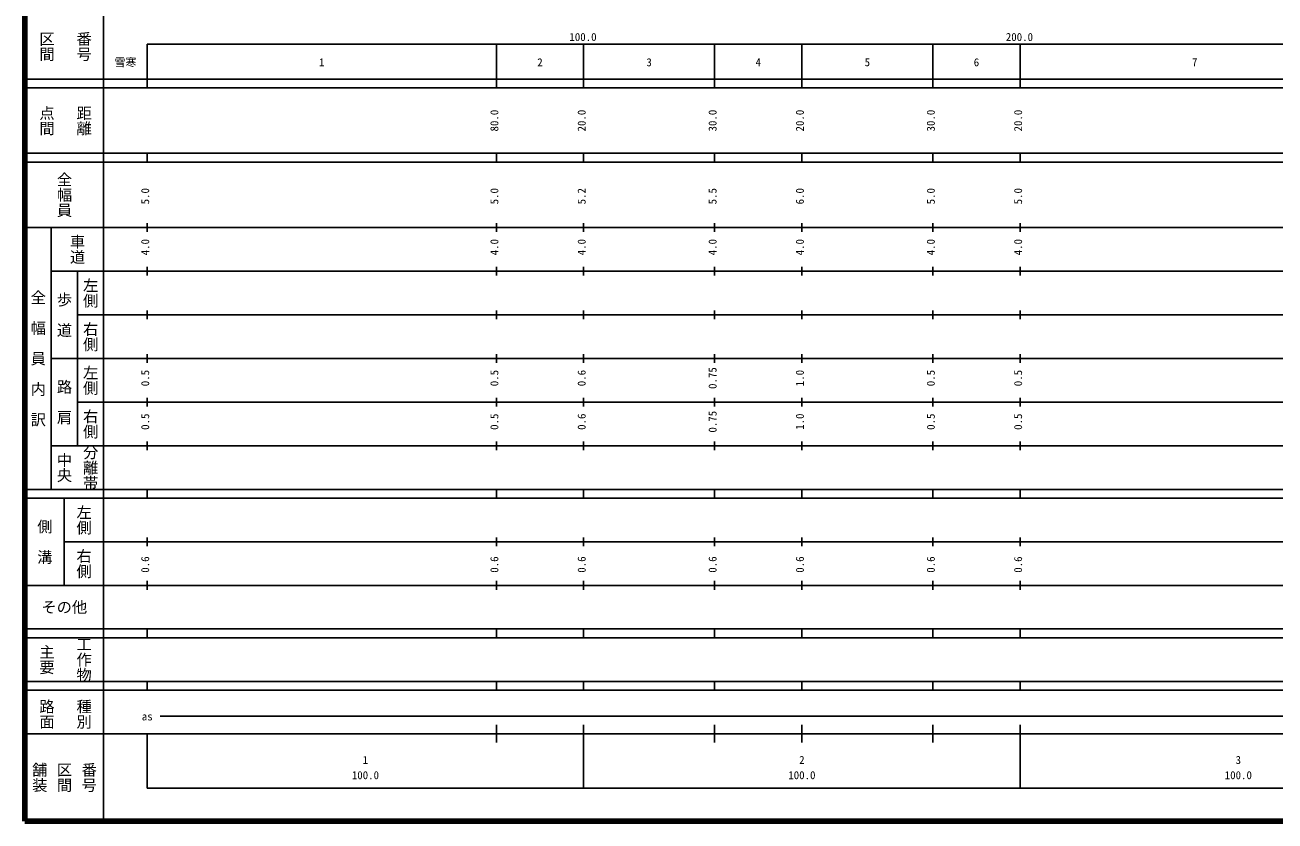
# Model space of a CAD drawing. Units: millimetres on the paper, enlarged 1000 times. Extents: x 40000 to 680000, y 20000 to 380000.
# Drawn here: x 40000 to 326402, y 20000 to 202409 of the extents above; entities that cross this region are included whole.
import ezdxf
from ezdxf.enums import TextEntityAlignment as Align

# ---------------------------------------------------------------- set-up
doc = ezdxf.new("R2010")
doc.units = ezdxf.units.MM
doc.header["$LTSCALE"] = 1000
doc.layers.add('M-TTL', color=2, linetype='Continuous', lineweight=140)
doc.layers.add('M-TTL-BAND', color=7, linetype='Continuous', lineweight=25)
doc.styles.add('@ＭＳ ゴシック', font='')
doc.styles.add('ＭＳ ゴシック', font='')
doc.styles.get('@ＭＳ ゴシック').set_extended_font_data('@MS Gothic')
doc.styles.get('ＭＳ ゴシック').set_extended_font_data('MS Gothic')

msp = doc.modelspace()

# ---------------------------------------------------------------- linework, layer by layer
at = {"layer": 'M-TTL'}
for p, q in [((40000, 380000), (40000, 20000)), ((40000, 380000), (40000, 20000)), ((40000, 20000), (680000, 20000)), ((40000, 20000), (680000, 20000))]:
    msp.add_line(p, q, dxfattribs=at)
at = {"layer": 'M-TTL-BAND'}
for p, q in [((58000, 370000), (58000, 20000)), ((58000, 370000), (58000, 20000)), ((68000, 198000), (579000, 198000)), ((68000, 198000), (68000, 188000)), ((68000, 198000), (579000, 198000)), ((68000, 198000), (68000, 188000)), ((148000, 188000), (148000, 198000)), ((168000, 188000), (168000, 198000)), ((198000, 188000), (198000, 198000)), ((218000, 188000), (218000, 198000)), ((248000, 188000), (248000, 198000)), ((268000, 188000), (268000, 198000)), ((40000, 190000), (579000, 190000)), ((40000, 190000), (579000, 190000)), ((40000, 188000), (579000, 188000)), ((40000, 188000), (579000, 188000)), ((40000, 173000), (579000, 173000)), ((40000, 173000), (579000, 173000)), ((68000, 171000), (68000, 173000)), ((68000, 171000), (68000, 173000)), ((148000, 171000), (148000, 173000)), ((168000, 171000), (168000, 173000)), ((198000, 171000), (198000, 173000)), ((218000, 171000), (218000, 173000)), ((248000, 171000), (248000, 173000)), ((268000, 171000), (268000, 173000)), ((40000, 171000), (579000, 171000)), ((40000, 171000), (579000, 171000)), ((40000, 156000), (579000, 156000)), ((40000, 156000), (579000, 156000)), ((46000, 96000), (46000, 156000)), ((46000, 96000), (46000, 156000)), ((68000, 155000), (68000, 157000)), ((68000, 155000), (68000, 157000)), ((148000, 155000), (148000, 157000)), ((168000, 155000), (168000, 157000)), ((198000, 155000), (198000, 157000)), ((218000, 155000), (218000, 157000)), ((248000, 155000), (248000, 157000)), ((268000, 155000), (268000, 157000)), ((68000, 145000), (68000, 147000)), ((68000, 145000), (68000, 147000)), ((148000, 145000), (148000, 147000)), ((168000, 145000), (168000, 147000)), ((198000, 145000), (198000, 147000)), ((218000, 145000), (218000, 147000)), ((248000, 145000), (248000, 147000)), ((268000, 145000), (268000, 147000)), ((46000, 146000), (579000, 146000)), ((46000, 146000), (579000, 146000)), ((52000, 146000), (52000, 106000)), ((52000, 146000), (52000, 106000)), ((52000, 136000), (579000, 136000)), ((52000, 136000), (579000, 136000)), ((68000, 135000), (68000, 137000)), ((68000, 135000), (68000, 137000)), ((148000, 135000), (148000, 137000)), ((168000, 135000), (168000, 137000)), ((198000, 135000), (198000, 137000)), ((218000, 135000), (218000, 137000)), ((248000, 135000), (248000, 137000)), ((268000, 135000), (268000, 137000)), ((68000, 125000), (68000, 127000)), ((68000, 125000), (68000, 127000)), ((148000, 125000), (148000, 127000)), ((168000, 125000), (168000, 127000)), ((198000, 125000), (198000, 127000)), ((218000, 125000), (218000, 127000)), ((248000, 125000), (248000, 127000)), ((268000, 125000), (268000, 127000)), ((46000, 126000), (579000, 126000)), ((46000, 126000), (579000, 126000)), ((52000, 116000), (579000, 116000)), ((52000, 116000), (579000, 116000)), ((68000, 115000), (68000, 117000)), ((68000, 115000), (68000, 117000)), ((148000, 115000), (148000, 117000)), ((168000, 115000), (168000, 117000)), ((198000, 115000), (198000, 117000)), ((218000, 115000), (218000, 117000)), ((248000, 115000), (248000, 117000)), ((268000, 115000), (268000, 117000)), ((46000, 106000), (579000, 106000)), ((46000, 106000), (579000, 106000)), ((68000, 105000), (68000, 107000)), ((68000, 105000), (68000, 107000)), ((148000, 105000), (148000, 107000)), ((168000, 105000), (168000, 107000)), ((198000, 105000), (198000, 107000)), ((218000, 105000), (218000, 107000)), ((248000, 105000), (248000, 107000)), ((268000, 105000), (268000, 107000)), ((40000, 96000), (579000, 96000)), ((40000, 96000), (579000, 96000)), ((68000, 94000), (68000, 96000)), ((68000, 94000), (68000, 96000)), ((148000, 94000), (148000, 96000)), ((168000, 94000), (168000, 96000)), ((198000, 94000), (198000, 96000)), ((218000, 94000), (218000, 96000)), ((248000, 94000), (248000, 96000)), ((268000, 94000), (268000, 96000)), ((40000, 94000), (579000, 94000)), ((40000, 94000), (579000, 94000)), ((49000, 94000), (49000, 74000)), ((49000, 94000), (49000, 74000)), ((49000, 84000), (579000, 84000)), ((49000, 84000), (579000, 84000)), ((68000, 83000), (68000, 85000)), ((68000, 83000), (68000, 85000)), ((148000, 83000), (148000, 85000)), ((168000, 83000), (168000, 85000)), ((198000, 83000), (198000, 85000)), ((218000, 83000), (218000, 85000)), ((248000, 83000), (248000, 85000)), ((268000, 83000), (268000, 85000)), ((68000, 73000), (68000, 75000)), ((68000, 73000), (68000, 75000)), ((148000, 73000), (148000, 75000)), ((168000, 73000), (168000, 75000)), ((198000, 73000), (198000, 75000)), ((218000, 73000), (218000, 75000)), ((248000, 73000), (248000, 75000)), ((268000, 73000), (268000, 75000)), ((40000, 74000), (579000, 74000)), ((40000, 74000), (579000, 74000)), ((40000, 64000), (579000, 64000)), ((40000, 64000), (579000, 64000)), ((68000, 62000), (68000, 64000)), ((68000, 62000), (68000, 64000)), ((148000, 62000), (148000, 64000)), ((168000, 62000), (168000, 64000)), ((198000, 62000), (198000, 64000)), ((218000, 62000), (218000, 64000)), ((248000, 62000), (248000, 64000)), ((268000, 62000), (268000, 64000)), ((40000, 62000), (579000, 62000)), ((40000, 62000), (579000, 62000)), ((40000, 52000), (579000, 52000)), ((40000, 52000), (579000, 52000)), ((68000, 50000), (68000, 52000)), ((68000, 50000), (68000, 52000)), ((148000, 50000), (148000, 52000)), ((168000, 50000), (168000, 52000)), ((198000, 50000), (198000, 52000)), ((218000, 50000), (218000, 52000)), ((248000, 50000), (248000, 52000)), ((268000, 50000), (268000, 52000)), ((40000, 50000), (579000, 50000)), ((40000, 50000), (579000, 50000)), ((71000, 44000), (538500, 44000)), ((148000, 38000), (148000, 42000)), ((168000, 27500), (168000, 42000)), ((198000, 38000), (198000, 42000)), ((218000, 38000), (218000, 42000)), ((248000, 38000), (248000, 42000)), ((268000, 27500), (268000, 42000)), ((40000, 40000), (579000, 40000)), ((40000, 40000), (579000, 40000)), ((68000, 40000), (68000, 27500)), ((68000, 40000), (68000, 27500)), ((68000, 27500), (579000, 27500)), ((68000, 27500), (579000, 27500))]:
    msp.add_line(p, q, dxfattribs=at)

# ---------------------------------------------------------------- texts
at = {"layer": 'M-TTL-BAND', "style": '@ＭＳ ゴシック'}
for s, p in [('区間', (45000, 197500)), ('区間', (45000, 197500)), ('番号', (53500, 197500)), ('番号', (53500, 197500)), ('点間', (45000, 180500)), ('点間', (45000, 180500)), ('距離', (53500, 180500)), ('距離', (53500, 180500)), ('全幅員', (49000, 163500)), ('全幅員', (49000, 163500)), ('車道', (52000, 151000)), ('車道', (52000, 151000)), ('左側', (55000, 141000)), ('左側', (55000, 141000)), ('全\u3000幅\u3000員\u3000内\u3000訳', (43000, 126000)), ('全\u3000幅\u3000員\u3000内\u3000訳', (43000, 126000)), ('歩\u3000道', (49000, 136000)), ('歩\u3000道', (49000, 136000)), ('右側', (55000, 131000)), ('右側', (55000, 131000)), ('左側', (55000, 121000)), ('左側', (55000, 121000)), ('路\u3000肩', (49000, 116000)), ('路\u3000肩', (49000, 116000)), ('右側', (55000, 111000)), ('右側', (55000, 111000)), ('分離帯', (55000, 101000)), ('分離帯', (55000, 101000)), ('中央', (49000, 101000)), ('中央', (49000, 101000)), ('左側', (53500, 89000)), ('左側', (53500, 89000)), ('側\u3000溝', (44500, 84000)), ('側\u3000溝', (44500, 84000)), ('右側', (53500, 79000)), ('右側', (53500, 79000)), ('主要', (45000, 57000)), ('主要', (45000, 57000)), ('工作物', (53500, 57000)), ('工作物', (53500, 57000)), ('路面', (45000, 44500)), ('路面', (45000, 44500)), ('種別', (53500, 44500)), ('種別', (53500, 44500)), ('舗装', (43333, 30000)), ('舗装', (43333, 30000)), ('区間', (49000, 30000)), ('区間', (49000, 30000)), ('番号', (54667, 30000)), ('番号', (54667, 30000))]:
    msp.add_text(s, height=2566, rotation=270, dxfattribs=at).set_placement(p, align=Align.MIDDLE_CENTER)
at = {"layer": 'M-TTL-BAND', "style": 'ＭＳ ゴシック'}
for s, p in [('100.0', (167844, 198195)), ('100.0', (167844, 198195)), ('200.0', (267844, 198195)), ('200.0', (267844, 198195)), ('雪寒', (63017, 192405)), ('2', (158000, 192405)), ('3', (183000, 192405)), ('6', (258000, 192405)), ('1', (108000, 192405)), ('4', (208000, 192405)), ('5', (233000, 192405)), ('7', (308000, 192405)), ('as', (68000, 42500)), ('1', (118000, 32523)), ('2', (218000, 32523)), ('3', (318000, 32523)), ('100.0', (118000, 29033)), ('100.0', (218000, 29033)), ('100.0', (318000, 29033))]:
    msp.add_text(s, height=1833, dxfattribs=at).set_placement(p, align=Align.BOTTOM_CENTER)
for s, p in [('80.0', (149000, 180500)), ('20.0', (169000, 180500)), ('30.0', (199000, 180500)), ('20.0', (219000, 180500)), ('30.0', (249000, 180500)), ('20.0', (269000, 180500)), ('5.0', (69000, 163174)), ('5.0', (149000, 163174)), ('5.2', (169000, 163174)), ('5.5', (199000, 163174)), ('6.0', (219000, 163174)), ('5.0', (249000, 163174)), ('5.0', (269000, 163174)), ('4.0', (69000, 151500)), ('4.0', (149000, 151500)), ('4.0', (169000, 151500)), ('4.0', (199000, 151500)), ('4.0', (219000, 151500)), ('4.0', (249000, 151500)), ('4.0', (269000, 151500)), ('0.5', (69000, 121500)), ('0.5', (149000, 121500)), ('0.6', (169000, 121500)), ('0.75', (199000, 121500)), ('1.0', (219000, 121500)), ('0.5', (249000, 121500)), ('0.5', (269000, 121500)), ('0.5', (69000, 111500)), ('0.5', (149000, 111500)), ('0.6', (169000, 111500)), ('0.75', (199000, 111500)), ('1.0', (219000, 111500)), ('0.5', (249000, 111500)), ('0.5', (269000, 111500)), ('0.6', (69000, 78764)), ('0.6', (149000, 78764)), ('0.6', (169000, 78764)), ('0.6', (199000, 78764)), ('0.6', (219000, 78764)), ('0.6', (249000, 78764)), ('0.6', (269000, 78764))]:
    msp.add_text(s, height=1833, rotation=90, dxfattribs=at).set_placement(p, align=Align.BOTTOM_CENTER)
msp.add_text('その他', height=2566, dxfattribs=at).set_placement((49000, 69000), align=Align.MIDDLE_CENTER)
msp.add_text('その他', height=2566, dxfattribs=at).set_placement((49000, 69000), align=Align.MIDDLE_CENTER)

doc.saveas('drawing.dxf')
